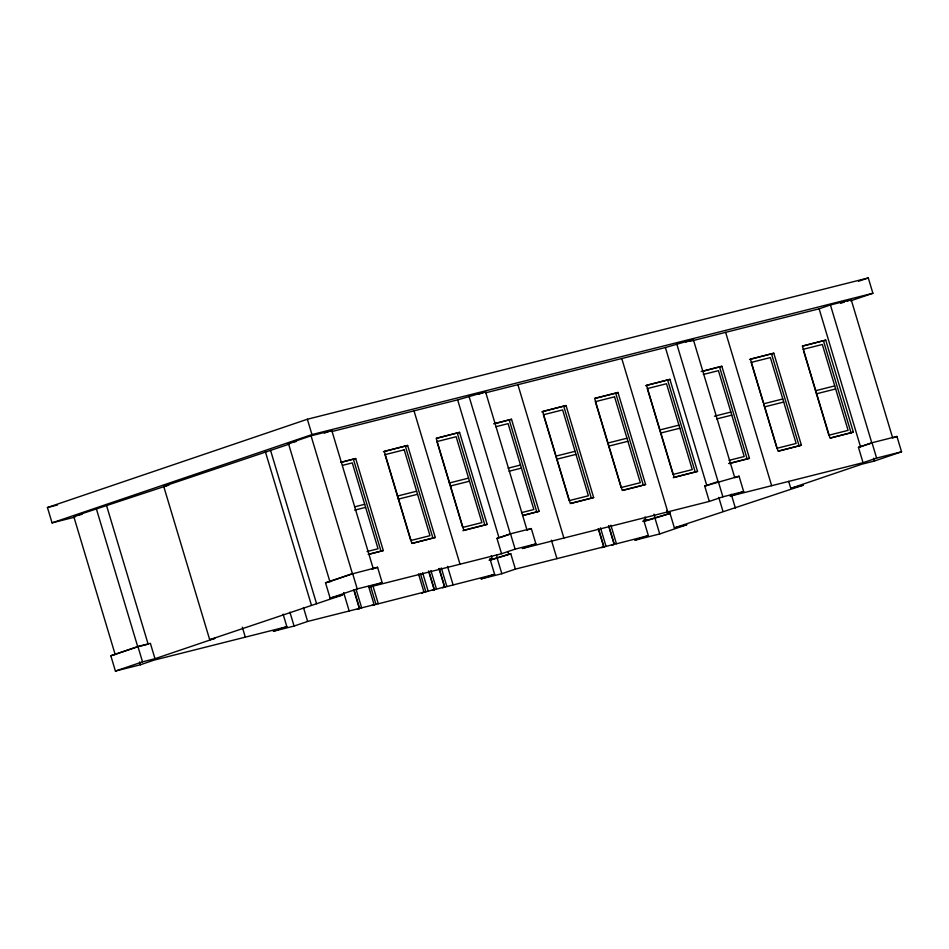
<?xml version="1.0" encoding="UTF-8"?>
<svg xmlns="http://www.w3.org/2000/svg" width="949" height="949" viewBox="0 0 949 949"><rect width="100%" height="100%" fill="white"/><g stroke="black" fill="none" stroke-linecap="round" stroke-linejoin="round"><path stroke-width="1.42" d="M75.007 517.086L52.053 522.863L47.45 507.525L307.357 419.244L868.288 277.938L872.89 293.277L850.529 300.869M52.053 522.863L311.96 434.583L872.89 293.277M106.727 506.114L148.139 644.146L137.747 646.755L115.149 654.43L73.737 516.41L168.875 485.01L163.691 486.315L209.693 639.673L214.889 638.369L154.995 658.713L142.528 661.844L115.41 671.062L110.808 655.723L137.937 646.506L150.393 643.375L154.995 658.713M501.57 553.741L496.968 538.415L510.526 533.801L531.31 528.569L535.912 543.907L515.129 549.139L501.57 553.741L368.615 587.241L382.174 582.639L377.572 567.3L352.459 573.825L329.861 581.5L288.449 443.48L311.047 435.805L331.818 430.561L373.23 568.593M163.691 486.315L289.421 444.061M324.285 433.124L331.818 430.561M331.853 431.546L457.643 399.861L485.556 391.842L526.968 529.862M478.023 394.393L485.556 391.842M858.513 281.26L868.288 277.938M485.52 392.839L665.391 347.536L693.316 339.505L734.716 477.525M685.783 342.067L693.316 339.505M341.059 462.424L355.697 458.533L383.301 550.55L368.663 554.43M383.372 451.76L407.631 445.449L435.235 537.466L412.352 543.433M690.457 341.213L819.129 308.805L830.422 304.961L851.206 299.73L892.606 437.75M436.682 438.331L459.565 432.364L487.181 524.382L462.922 530.693M840.565 303.348L844.551 301.984M847.22 301.082L851.206 299.73M495.497 423.515L511.511 419.28L539.115 511.297L523.101 515.532M541.784 411.854L566.043 405.543L593.647 497.561L570.764 503.528M615.723 393.23L617.977 392.459L645.581 484.476L643.327 485.247L615.723 393.23L595.094 398.426M645.664 385.685L669.923 379.375L697.527 471.392L673.268 477.703M703.102 371.225L721.857 366.29L749.461 458.308L729.33 463.587M749.532 359.517L773.791 353.218L801.395 445.223L778.512 451.19M802.854 346.088L825.737 340.133L853.341 432.139L830.458 438.106M209.693 639.673L342.589 594.987L330.122 598.131L325.519 582.793L352.637 573.576L357.239 588.914L382.174 582.639M372.15 569.139L377.572 567.3M500.301 537.454L510.348 534.05L468.936 396.03M527.241 529.957L531.31 528.569M330.122 598.131L357.239 588.914M115.41 671.062L140.345 664.786L153.904 660.172L286.859 626.684L283.099 614.133M286.859 626.684L273.3 631.287L294.083 626.055L307.642 621.453L374.12 604.703L368.615 586.363M704.727 486.078L718.286 481.475L722.889 496.802L743.66 491.57L739.057 476.232L704.727 486.078L709.318 501.416L722.889 496.802M489.577 559.341L492.092 558.486L491.25 555.675M535.912 543.907L522.341 548.51L709.318 501.416M489.103 560.23L510.787 553.777L515.39 569.115L603.944 546.802L598.831 529.767M490.301 560.124L510.787 553.777M734.989 477.62L739.057 476.232M354.084 590.041L359.576 608.368L357.31 609.128L361.652 607.834L356.16 589.543M374.12 604.703L371.854 605.462L423.978 592.14L418.497 573.884M423.978 592.14L421.724 592.911L434.369 589.519L428.829 571.061M434.369 589.519L432.103 590.29L444.749 586.909L439.221 568.451M444.749 586.909L442.495 587.68L494.619 574.347L490.016 559.008L492.092 558.486M901.55 451.795L876.615 458.082L863.056 462.685L858.454 447.347L872.024 442.744L896.947 436.457L901.55 451.795L874.432 461.012L861.965 464.156L790.766 488.332L788.678 481.368M643.315 520.61L645.83 519.755L644.988 516.944M858.454 447.347L871.834 442.981L830.422 304.961M666.673 510.491L667.515 513.302L669.78 512.531L674.371 527.869L686.839 524.738L659.721 533.943L634.786 540.23L648.345 535.616L643.754 520.289L645.83 519.755M642.841 521.511L669.923 513.397M644.039 521.404L670.041 513.539M892.879 437.845L896.947 436.457M494.619 574.347L481.06 578.949L501.831 573.718L515.39 569.115M743.66 491.57L730.101 496.173L863.056 462.685M603.944 546.802L601.69 547.573L614.335 544.192L608.795 525.734M614.335 544.192L612.069 544.951L648.345 535.616M674.371 527.869L803.234 485.2L790.766 488.332M288.449 443.48L296.242 441.51M47.45 507.525L57.498 504.998M73.737 516.41L82.053 514.322M340.572 462.341L355.697 458.533M407.631 445.449L384.262 451.333L411.866 543.35L435.235 537.466M459.565 432.364L436.196 438.26L463.8 530.266L487.181 524.382M493.634 423.788L511.511 419.28M566.043 405.543L542.674 411.439L570.278 503.445L593.647 497.561M617.977 392.459L594.608 398.355L622.212 490.36L645.581 484.476M669.923 379.375L646.542 385.27L674.158 477.276L697.527 471.392M701.228 371.486L721.857 366.29M773.791 353.218L750.422 359.102L778.026 451.119L801.395 445.223M825.737 340.133L802.356 346.017L829.972 438.035L853.341 432.139M342.672 465.318L352.281 462.887L378.046 548.771L367.061 551.535M495.734 426.753L508.095 423.645L533.86 509.518L521.499 512.638M703.339 374.452L718.44 370.656L744.206 456.54L729.105 460.336M803.103 349.327L822.32 344.487L848.086 430.372L828.868 435.211L803.506 350.703M355.092 506.719L364.701 504.299M397.417 496.054L416.635 491.214M449.363 482.97L468.581 478.13M508.154 468.165L520.515 465.046M575.047 451.309L555.829 456.149L569.175 500.621L588.392 495.781L562.627 409.909L543.409 414.749L555.414 454.773M607.763 443.064L626.981 438.224M678.926 425.14L659.709 429.98L647.289 388.58L666.506 383.74L692.272 469.613L673.055 474.464L660.018 431.012M714.395 416.208L730.86 412.056M782.795 398.971L763.577 403.823L776.507 446.908M815.523 390.739L834.74 385.899M354.641 510.135L365.614 507.371M398.343 499.127L417.56 494.287M469.494 481.202L450.277 486.042L462.697 527.442L481.914 522.602L456.149 436.73L436.931 441.57L449.968 485.022M509.079 471.226L521.428 468.118M556.755 459.221L575.972 454.381M608.689 446.137L627.906 441.297M660.623 433.052L679.84 428.213M716.685 418.936L731.786 415.128M764.503 406.884L783.72 402.044M816.437 393.799L835.654 388.96M776.923 448.296L796.14 443.456L770.374 357.571L751.157 362.411L763.174 402.435M368.176 554.358L383.301 550.55M522.614 515.449L539.115 511.297M728.844 463.503L749.461 458.308M622.698 490.443L641.951 485.591M496.968 538.415L499.044 537.881L457.643 399.861M325.519 582.793L331.059 581.393M667.515 513.302L670.113 512.65M110.808 655.723L114.959 654.68M872.024 442.744L876.615 458.082M873.59 458.225L874.432 461.012M819.129 308.805L860.541 446.825M823.471 340.893L851.075 432.91M771.537 353.977L799.141 445.994M725.641 332.352L771.644 485.71M719.591 367.061L747.207 459.079M731.252 494.287L735.439 508.225M676.696 343.692L718.096 481.712M718.784 497.43L722.972 511.369M665.391 347.536L706.803 485.556M667.657 380.146L695.261 472.163M621.761 358.52L667.776 511.879M654.039 514.144L655.296 518.368M655.118 518.605L659.721 533.943M610.871 525.2L616.411 543.67M608.606 525.971L614.145 544.429M600.48 527.822L606.02 546.28M563.777 406.314L591.393 498.332M598.226 528.593L603.766 547.051M517.893 384.689L563.896 538.047M551.405 540.183L556.944 558.641M509.245 420.051L536.849 512.069M510.526 533.801L515.129 549.139M507.869 551.488L508.711 554.299M496.564 555.319L497.406 558.142M497.229 558.38L501.831 573.718M457.311 433.135L484.915 525.153M414.013 410.858L460.016 564.216M447.525 566.351L453.064 584.809M405.377 446.22L432.981 538.237M441.297 567.929L446.837 586.387M439.031 568.688L444.571 587.146M430.905 570.539L436.445 588.997M428.651 571.31L434.179 589.768M422.637 572.757L428.129 591.097M420.371 573.528L425.876 591.856M353.431 459.304L381.035 551.322M372.803 585.403L378.271 603.659M370.537 586.162L376.018 604.418M307.357 419.244L311.96 434.583M311.047 435.805L352.459 573.825M353.906 590.314L359.398 608.606M343.645 592.52L349.185 610.978M270.584 450.455L316.598 603.813M265.388 451.76L311.402 605.118M303.455 607.502L307.642 621.453M289.896 612.117L294.083 626.055M242.327 627.206L245.317 637.147M137.937 646.506L142.528 661.844M96.335 508.735L137.747 646.755M139.503 661.987L140.345 664.786M404.215 449.814L384.997 454.654L410.763 540.527L429.98 535.687L404.215 449.814M614.561 396.824L595.343 401.664L621.109 487.537L640.326 482.697L614.561 396.824"/></g></svg>
